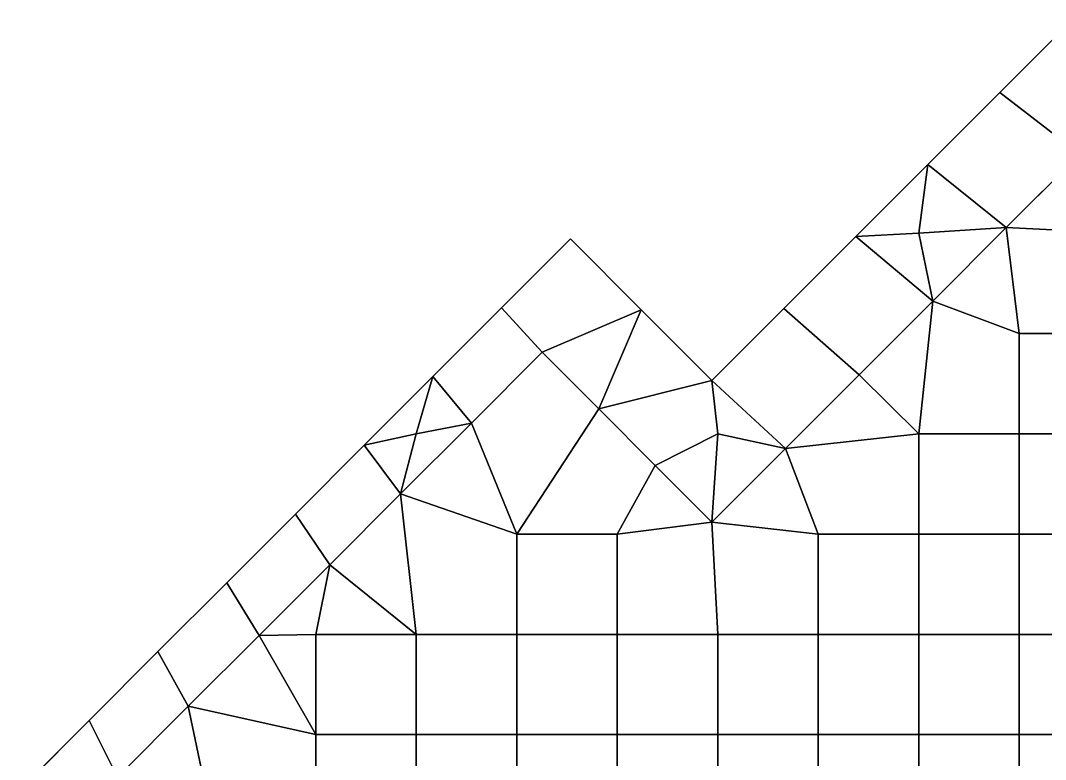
# Model space of a CAD drawing. Extents: x -13 to 39.3, y -26.5 to 20.6.
# Drawn here: x -9.41 to -4.29, y -8.11 to -4.42 of the extents above; entities that cross this region are included whole.
import ezdxf

# ---------------------------------------------------------------- set-up
doc = ezdxf.new("R2010")
doc.units = 0
doc.layers.add('BARS', color=1, linetype='CONTINUOUS')
doc.layers.add('FACES', color=5, linetype='CONTINUOUS')

msp = doc.modelspace()

# ---------------------------------------------------------------- linework, layer by layer
at = {"layer": 'BARS'}
for p, q in [((-4.52119, -4.78418), (-4.1616, -4.42459)), ((-4.52119, -4.78418, 3.3), (-4.1616, -4.42459, 3.3)), ((-4.88078, -5.14377), (-4.52119, -4.78418)), ((-4.88078, -5.14377, 3.3), (-4.52119, -4.78418, 3.3)), ((-4.48876, -5.45886), (-4.12107, -5.09117)), ((-4.48876, -5.45886, 3.3), (-4.12107, -5.09117, 3.3)), ((-5.24037, -5.50336), (-4.88078, -5.14377)), ((-5.24037, -5.50336, 3.3), (-4.88078, -5.14377, 3.3)), ((-4.85646, -5.82656), (-4.48876, -5.45886)), ((-4.85646, -5.82656, 3.3), (-4.48876, -5.45886, 3.3)), ((-7.0101, -5.85888), (-6.66665, -5.51543)), ((-7.0101, -5.85888, 3.3), (-6.66665, -5.51543, 3.3)), ((-6.66665, -5.51543), (-6.3131, -5.86899)), ((-6.66665, -5.51543, 3.3), (-6.3131, -5.86899, 3.3)), ((-5.59996, -5.86295), (-5.24037, -5.50336)), ((-5.59996, -5.86295, 3.3), (-5.24037, -5.50336, 3.3)), ((-5.22415, -6.19426), (-4.85646, -5.82656)), ((-5.22415, -6.19426, 3.3), (-4.85646, -5.82656, 3.3)), ((-7.35356, -6.20234), (-7.0101, -5.85888)), ((-7.35356, -6.20234, 3.3), (-7.0101, -5.85888, 3.3)), ((-6.3131, -5.86899), (-5.95955, -6.22254)), ((-6.3131, -5.86899, 3.3), (-5.95955, -6.22254, 3.3)), ((-5.95955, -6.22254), (-5.59996, -5.86295)), ((-5.95955, -6.22254, 3.3), (-5.59996, -5.86295, 3.3)), ((-7.16163, -6.43467), (-6.80807, -6.08112)), ((-7.16163, -6.43467, 3.3), (-6.80807, -6.08112, 3.3)), ((-6.80807, -6.08112), (-6.52523, -6.36396)), ((-6.80807, -6.08112, 3.3), (-6.52523, -6.36396, 3.3)), ((-5.59185, -6.56195), (-5.22415, -6.19426)), ((-5.59185, -6.56195, 3.3), (-5.22415, -6.19426, 3.3)), ((-7.69701, -6.54579), (-7.35356, -6.20234)), ((-7.69701, -6.54579, 3.3), (-7.35356, -6.20234, 3.3)), ((-6.52523, -6.36396), (-6.24239, -6.6468)), ((-6.52523, -6.36396, 3.3), (-6.24239, -6.6468, 3.3)), ((-7.51518, -6.78823), (-7.16163, -6.43467)), ((-7.51518, -6.78823, 3.3), (-7.16163, -6.43467, 3.3)), ((-8.04046, -6.88924), (-7.69701, -6.54579)), ((-8.04046, -6.88924, 3.3), (-7.69701, -6.54579, 3.3)), ((-5.95955, -6.92965), (-5.59185, -6.56195)), ((-5.95955, -6.92965, 3.3), (-5.59185, -6.56195, 3.3)), ((-6.24239, -6.6468), (-5.95955, -6.92965)), ((-6.24239, -6.6468, 3.3), (-5.95955, -6.92965, 3.3)), ((-7.86873, -7.14178), (-7.51518, -6.78823)), ((-7.86873, -7.14178, 3.3), (-7.51518, -6.78823, 3.3)), ((-8.38391, -7.23269), (-8.04046, -6.88924)), ((-8.38391, -7.23269, 3.3), (-8.04046, -6.88924, 3.3)), ((-5.95955, -6.92965), (-5.95955, -6.92965, 0.66)), ((-5.95955, -6.92965, 0.66), (-5.95955, -6.92965, 1.32)), ((-5.95955, -6.92965, 1.32), (-5.95955, -6.92965, 1.98)), ((-5.95955, -6.92965, 1.98), (-5.95955, -6.92965, 2.64)), ((-5.95955, -6.92965, 2.64), (-5.95955, -6.92965, 3.3)), ((-8.22229, -7.49533), (-7.86873, -7.14178)), ((-8.22229, -7.49533, 3.3), (-7.86873, -7.14178, 3.3)), ((-8.72736, -7.57614), (-8.38391, -7.23269)), ((-8.72736, -7.57614, 3.3), (-8.38391, -7.23269, 3.3)), ((-8.57584, -7.84889), (-8.22229, -7.49533)), ((-8.57584, -7.84889, 3.3), (-8.22229, -7.49533, 3.3)), ((-9.07082, -7.9196), (-8.72736, -7.57614)), ((-9.07082, -7.9196, 3.3), (-8.72736, -7.57614, 3.3)), ((-8.92939, -8.20244), (-8.57584, -7.84889)), ((-8.92939, -8.20244, 3.3), (-8.57584, -7.84889, 3.3)), ((-9.41427, -8.26305), (-9.07082, -7.9196)), ((-9.41427, -8.26305, 3.3), (-9.07082, -7.9196, 3.3))]:
    msp.add_line(p, q, dxfattribs=at)
at = {"layer": 'FACES'}
for points in [[(-4.12107, -5.09117), (-3.75337, -4.72347), (-4.1616, -4.42459), (-4.52119, -4.78418)], [(-4.12107, -5.09117, 3.3), (-3.75337, -4.72347, 3.3), (-4.1616, -4.42459, 3.3), (-4.52119, -4.78418, 3.3)], [(-4.12107, -5.09117), (-4.52119, -4.78418), (-4.88078, -5.14377), (-4.48876, -5.45886)], [(-4.12107, -5.09117, 3.3), (-4.52119, -4.78418, 3.3), (-4.88078, -5.14377, 3.3), (-4.48876, -5.45886, 3.3)], [(-3.92186, -5.48679), (-4.12107, -5.09117), (-4.48876, -5.45886)], [(-4.48876, -5.45886), (-4.48876, -5.45886, 0.66), (-4.12107, -5.09117, 0.66), (-4.12107, -5.09117)], [(-4.12107, -5.09117, 0.66), (-4.48876, -5.45886, 0.66), (-4.48876, -5.45886, 1.32), (-4.12107, -5.09117, 1.32)], [(-4.12107, -5.09117, 1.32), (-4.48876, -5.45886, 1.32), (-4.48876, -5.45886, 1.98), (-4.12107, -5.09117, 1.98)], [(-4.12107, -5.09117, 1.98), (-4.48876, -5.45886, 1.98), (-4.48876, -5.45886, 2.64), (-4.12107, -5.09117, 2.64)], [(-4.12107, -5.09117, 2.64), (-4.48876, -5.45886, 2.64), (-4.48876, -5.45886, 3.3), (-4.12107, -5.09117, 3.3)], [(-3.92186, -5.48679, 3.3), (-4.12107, -5.09117, 3.3), (-4.48876, -5.45886, 3.3)], [(-4.92609, -5.48679), (-4.88078, -5.14377), (-5.24037, -5.50336)], [(-4.92609, -5.48679, 3.3), (-4.88078, -5.14377, 3.3), (-5.24037, -5.50336, 3.3)], [(-4.48876, -5.45886), (-4.88078, -5.14377), (-4.92609, -5.48679)], [(-4.48876, -5.45886, 3.3), (-4.88078, -5.14377, 3.3), (-4.92609, -5.48679, 3.3)], [(-4.85646, -5.82656), (-4.48876, -5.45886), (-4.92609, -5.48679)], [(-4.85646, -5.82656, 3.3), (-4.48876, -5.45886, 3.3), (-4.92609, -5.48679, 3.3)], [(-4.42397, -5.9875), (-4.48876, -5.45886), (-4.85646, -5.82656)], [(-4.85646, -5.82656), (-4.85646, -5.82656, 0.66), (-4.48876, -5.45886, 0.66), (-4.48876, -5.45886)], [(-4.48876, -5.45886, 0.66), (-4.85646, -5.82656, 0.66), (-4.85646, -5.82656, 1.32), (-4.48876, -5.45886, 1.32)], [(-4.48876, -5.45886, 1.32), (-4.85646, -5.82656, 1.32), (-4.85646, -5.82656, 1.98), (-4.48876, -5.45886, 1.98)], [(-4.48876, -5.45886, 1.98), (-4.85646, -5.82656, 1.98), (-4.85646, -5.82656, 2.64), (-4.48876, -5.45886, 2.64)], [(-4.48876, -5.45886, 2.64), (-4.85646, -5.82656, 2.64), (-4.85646, -5.82656, 3.3), (-4.48876, -5.45886, 3.3)], [(-4.42397, -5.9875, 3.3), (-4.48876, -5.45886, 3.3), (-4.85646, -5.82656, 3.3)], [(-3.92186, -5.48679), (-4.48876, -5.45886), (-4.42397, -5.9875), (-3.92186, -5.9875)], [(-3.92186, -5.48679, 3.3), (-4.48876, -5.45886, 3.3), (-4.42397, -5.9875, 3.3), (-3.92186, -5.9875, 3.3)], [(-6.80807, -6.08112), (-6.3131, -5.86899), (-6.66665, -5.51543), (-7.0101, -5.85888)], [(-6.80807, -6.08112, 3.3), (-6.3131, -5.86899, 3.3), (-6.66665, -5.51543, 3.3), (-7.0101, -5.85888, 3.3)], [(-5.22415, -6.19426), (-4.85646, -5.82656), (-5.24037, -5.50336), (-5.59996, -5.86295)], [(-5.22415, -6.19426, 3.3), (-4.85646, -5.82656, 3.3), (-5.24037, -5.50336, 3.3), (-5.59996, -5.86295, 3.3)], [(-4.85646, -5.82656), (-4.92609, -5.48679), (-5.24037, -5.50336)], [(-4.85646, -5.82656, 3.3), (-4.92609, -5.48679, 3.3), (-5.24037, -5.50336, 3.3)], [(-4.92609, -6.4882), (-4.85646, -5.82656), (-5.22415, -6.19426)], [(-5.22415, -6.19426), (-5.22415, -6.19426, 0.66), (-4.85646, -5.82656, 0.66), (-4.85646, -5.82656)], [(-4.85646, -5.82656, 0.66), (-5.22415, -6.19426, 0.66), (-5.22415, -6.19426, 1.32), (-4.85646, -5.82656, 1.32)], [(-4.85646, -5.82656, 1.32), (-5.22415, -6.19426, 1.32), (-5.22415, -6.19426, 1.98), (-4.85646, -5.82656, 1.98)], [(-4.85646, -5.82656, 1.98), (-5.22415, -6.19426, 1.98), (-5.22415, -6.19426, 2.64), (-4.85646, -5.82656, 2.64)], [(-4.85646, -5.82656, 2.64), (-5.22415, -6.19426, 2.64), (-5.22415, -6.19426, 3.3), (-4.85646, -5.82656, 3.3)], [(-4.92609, -6.4882, 3.3), (-4.85646, -5.82656, 3.3), (-5.22415, -6.19426, 3.3)], [(-4.42397, -5.9875), (-4.85646, -5.82656), (-4.92609, -6.4882), (-4.42397, -6.4882)], [(-4.42397, -5.9875, 3.3), (-4.85646, -5.82656, 3.3), (-4.92609, -6.4882, 3.3), (-4.42397, -6.4882, 3.3)], [(-7.16163, -6.43467), (-6.80807, -6.08112), (-7.0101, -5.85888), (-7.35356, -6.20234)], [(-7.16163, -6.43467, 3.3), (-6.80807, -6.08112, 3.3), (-7.0101, -5.85888, 3.3), (-7.35356, -6.20234, 3.3)], [(-6.52523, -6.36396), (-6.3131, -5.86899), (-6.80807, -6.08112)], [(-6.52523, -6.36396, 3.3), (-6.3131, -5.86899, 3.3), (-6.80807, -6.08112, 3.3)], [(-6.52523, -6.36396), (-5.95955, -6.22254), (-6.3131, -5.86899)], [(-6.52523, -6.36396, 3.3), (-5.95955, -6.22254, 3.3), (-6.3131, -5.86899, 3.3)], [(-5.59185, -6.56195), (-5.22415, -6.19426), (-5.59996, -5.86295), (-5.95955, -6.22254)], [(-5.59185, -6.56195, 3.3), (-5.22415, -6.19426, 3.3), (-5.59996, -5.86295, 3.3), (-5.95955, -6.22254, 3.3)], [(-3.92186, -5.9875), (-4.42397, -5.9875), (-4.42397, -6.4882), (-3.92186, -6.4882)], [(-3.92186, -5.9875, 3.3), (-4.42397, -5.9875, 3.3), (-4.42397, -6.4882, 3.3), (-3.92186, -6.4882, 3.3)], [(-6.93454, -6.98891), (-6.52523, -6.36396), (-6.80807, -6.08112), (-7.16163, -6.43467)], [(-7.16163, -6.43467), (-7.16163, -6.43467, 0.66), (-6.80807, -6.08112, 0.66), (-6.80807, -6.08112)], [(-6.80807, -6.08112, 0.66), (-7.16163, -6.43467, 0.66), (-7.16163, -6.43467, 1.32), (-6.80807, -6.08112, 1.32)], [(-6.80807, -6.08112, 1.32), (-7.16163, -6.43467, 1.32), (-7.16163, -6.43467, 1.98), (-6.80807, -6.08112, 1.98)], [(-6.80807, -6.08112, 1.98), (-7.16163, -6.43467, 1.98), (-7.16163, -6.43467, 2.64), (-6.80807, -6.08112, 2.64)], [(-6.80807, -6.08112, 2.64), (-7.16163, -6.43467, 2.64), (-7.16163, -6.43467, 3.3), (-6.80807, -6.08112, 3.3)], [(-6.93454, -6.98891, 3.3), (-6.52523, -6.36396, 3.3), (-6.80807, -6.08112, 3.3), (-7.16163, -6.43467, 3.3)], [(-6.52523, -6.36396, 0.66), (-6.52523, -6.36396), (-6.80807, -6.08112), (-6.80807, -6.08112, 0.66)], [(-6.52523, -6.36396, 0.66), (-6.80807, -6.08112, 0.66), (-6.80807, -6.08112, 1.32), (-6.52523, -6.36396, 1.32)], [(-6.52523, -6.36396, 1.32), (-6.80807, -6.08112, 1.32), (-6.80807, -6.08112, 1.98), (-6.52523, -6.36396, 1.98)], [(-6.52523, -6.36396, 1.98), (-6.80807, -6.08112, 1.98), (-6.80807, -6.08112, 2.64), (-6.52523, -6.36396, 2.64)], [(-6.52523, -6.36396, 2.64), (-6.80807, -6.08112, 2.64), (-6.80807, -6.08112, 3.3), (-6.52523, -6.36396, 3.3)], [(-4.92609, -6.4882), (-5.22415, -6.19426), (-5.59185, -6.56195)], [(-5.59185, -6.56195), (-5.59185, -6.56195, 0.66), (-5.22415, -6.19426, 0.66), (-5.22415, -6.19426)], [(-5.22415, -6.19426, 0.66), (-5.59185, -6.56195, 0.66), (-5.59185, -6.56195, 1.32), (-5.22415, -6.19426, 1.32)], [(-5.22415, -6.19426, 1.32), (-5.59185, -6.56195, 1.32), (-5.59185, -6.56195, 1.98), (-5.22415, -6.19426, 1.98)], [(-5.22415, -6.19426, 1.98), (-5.59185, -6.56195, 1.98), (-5.59185, -6.56195, 2.64), (-5.22415, -6.19426, 2.64)], [(-5.22415, -6.19426, 2.64), (-5.59185, -6.56195, 2.64), (-5.59185, -6.56195, 3.3), (-5.22415, -6.19426, 3.3)], [(-4.92609, -6.4882, 3.3), (-5.22415, -6.19426, 3.3), (-5.59185, -6.56195, 3.3)], [(-7.43665, -6.4882), (-7.35356, -6.20234), (-7.69701, -6.54579)], [(-7.43665, -6.4882, 3.3), (-7.35356, -6.20234, 3.3), (-7.69701, -6.54579, 3.3)], [(-7.16163, -6.43467), (-7.35356, -6.20234), (-7.43665, -6.4882)], [(-7.16163, -6.43467, 3.3), (-7.35356, -6.20234, 3.3), (-7.43665, -6.4882, 3.3)], [(-5.93031, -6.4882), (-5.95955, -6.22254), (-6.52523, -6.36396), (-6.24239, -6.6468)], [(-5.93031, -6.4882, 3.3), (-5.95955, -6.22254, 3.3), (-6.52523, -6.36396, 3.3), (-6.24239, -6.6468, 3.3)], [(-5.59185, -6.56195), (-5.95955, -6.22254), (-5.93031, -6.4882)], [(-5.59185, -6.56195, 3.3), (-5.95955, -6.22254, 3.3), (-5.93031, -6.4882, 3.3)], [(-6.24239, -6.6468), (-6.52523, -6.36396), (-6.93454, -6.98891), (-6.43243, -6.98891)], [(-6.24239, -6.6468, 3.3), (-6.52523, -6.36396, 3.3), (-6.93454, -6.98891, 3.3), (-6.43243, -6.98891, 3.3)], [(-6.24239, -6.6468, 0.66), (-6.24239, -6.6468), (-6.52523, -6.36396), (-6.52523, -6.36396, 0.66)], [(-6.24239, -6.6468, 0.66), (-6.52523, -6.36396, 0.66), (-6.52523, -6.36396, 1.32), (-6.24239, -6.6468, 1.32)], [(-6.24239, -6.6468, 1.32), (-6.52523, -6.36396, 1.32), (-6.52523, -6.36396, 1.98), (-6.24239, -6.6468, 1.98)], [(-6.24239, -6.6468, 1.98), (-6.52523, -6.36396, 1.98), (-6.52523, -6.36396, 2.64), (-6.24239, -6.6468, 2.64)], [(-6.24239, -6.6468, 2.64), (-6.52523, -6.36396, 2.64), (-6.52523, -6.36396, 3.3), (-6.24239, -6.6468, 3.3)], [(-6.93454, -6.98891), (-7.16163, -6.43467), (-7.51518, -6.78823)], [(-7.51518, -6.78823), (-7.16163, -6.43467), (-7.43665, -6.4882)], [(-7.51518, -6.78823), (-7.51518, -6.78823, 0.66), (-7.16163, -6.43467, 0.66), (-7.16163, -6.43467)], [(-7.16163, -6.43467, 0.66), (-7.51518, -6.78823, 0.66), (-7.51518, -6.78823, 1.32), (-7.16163, -6.43467, 1.32)], [(-7.16163, -6.43467, 1.32), (-7.51518, -6.78823, 1.32), (-7.51518, -6.78823, 1.98), (-7.16163, -6.43467, 1.98)], [(-7.16163, -6.43467, 1.98), (-7.51518, -6.78823, 1.98), (-7.51518, -6.78823, 2.64), (-7.16163, -6.43467, 2.64)], [(-7.16163, -6.43467, 2.64), (-7.51518, -6.78823, 2.64), (-7.51518, -6.78823, 3.3), (-7.16163, -6.43467, 3.3)], [(-6.93454, -6.98891, 3.3), (-7.16163, -6.43467, 3.3), (-7.51518, -6.78823, 3.3)], [(-7.51518, -6.78823, 3.3), (-7.16163, -6.43467, 3.3), (-7.43665, -6.4882, 3.3)], [(-7.51518, -6.78823), (-7.43665, -6.4882), (-7.69701, -6.54579)], [(-7.51518, -6.78823, 3.3), (-7.43665, -6.4882, 3.3), (-7.69701, -6.54579, 3.3)], [(-5.95955, -6.92965), (-5.93031, -6.4882), (-6.24239, -6.6468)], [(-5.95955, -6.92965, 3.3), (-5.93031, -6.4882, 3.3), (-6.24239, -6.6468, 3.3)], [(-5.95955, -6.92965), (-5.59185, -6.56195), (-5.93031, -6.4882)], [(-5.95955, -6.92965, 3.3), (-5.59185, -6.56195, 3.3), (-5.93031, -6.4882, 3.3)], [(-4.92609, -6.4882), (-5.59185, -6.56195), (-5.4282, -6.98891), (-4.92609, -6.98891)], [(-4.92609, -6.4882, 3.3), (-5.59185, -6.56195, 3.3), (-5.4282, -6.98891, 3.3), (-4.92609, -6.98891, 3.3)], [(-4.42397, -6.4882), (-4.92609, -6.4882), (-4.92609, -6.98891), (-4.42397, -6.98891)], [(-4.42397, -6.4882, 3.3), (-4.92609, -6.4882, 3.3), (-4.92609, -6.98891, 3.3), (-4.42397, -6.98891, 3.3)], [(-3.92186, -6.4882), (-4.42397, -6.4882), (-4.42397, -6.98891), (-3.92186, -6.98891)], [(-3.92186, -6.4882, 3.3), (-4.42397, -6.4882, 3.3), (-4.42397, -6.98891, 3.3), (-3.92186, -6.98891, 3.3)], [(-7.86873, -7.14178), (-7.51518, -6.78823), (-7.69701, -6.54579), (-8.04046, -6.88924)], [(-7.86873, -7.14178, 3.3), (-7.51518, -6.78823, 3.3), (-7.69701, -6.54579, 3.3), (-8.04046, -6.88924, 3.3)], [(-5.4282, -6.98891), (-5.59185, -6.56195), (-5.95955, -6.92965)], [(-5.95955, -6.92965), (-5.95955, -6.92965, 0.66), (-5.59185, -6.56195, 0.66), (-5.59185, -6.56195)], [(-5.59185, -6.56195, 0.66), (-5.95955, -6.92965, 0.66), (-5.95955, -6.92965, 1.32), (-5.59185, -6.56195, 1.32)], [(-5.59185, -6.56195, 1.32), (-5.95955, -6.92965, 1.32), (-5.95955, -6.92965, 1.98), (-5.59185, -6.56195, 1.98)], [(-5.59185, -6.56195, 1.98), (-5.95955, -6.92965, 1.98), (-5.95955, -6.92965, 2.64), (-5.59185, -6.56195, 2.64)], [(-5.59185, -6.56195, 2.64), (-5.95955, -6.92965, 2.64), (-5.95955, -6.92965, 3.3), (-5.59185, -6.56195, 3.3)], [(-5.4282, -6.98891, 3.3), (-5.59185, -6.56195, 3.3), (-5.95955, -6.92965, 3.3)], [(-6.43243, -6.98891), (-5.95955, -6.92965), (-6.24239, -6.6468)], [(-6.43243, -6.98891, 3.3), (-5.95955, -6.92965, 3.3), (-6.24239, -6.6468, 3.3)], [(-5.95955, -6.92965, 0.66), (-5.95955, -6.92965), (-6.24239, -6.6468), (-6.24239, -6.6468, 0.66)], [(-5.95955, -6.92965, 0.66), (-6.24239, -6.6468, 0.66), (-6.24239, -6.6468, 1.32), (-5.95955, -6.92965, 1.32)], [(-5.95955, -6.92965, 1.32), (-6.24239, -6.6468, 1.32), (-6.24239, -6.6468, 1.98), (-5.95955, -6.92965, 1.98)], [(-5.95955, -6.92965, 1.98), (-6.24239, -6.6468, 1.98), (-6.24239, -6.6468, 2.64), (-5.95955, -6.92965, 2.64)], [(-5.95955, -6.92965, 2.64), (-6.24239, -6.6468, 2.64), (-6.24239, -6.6468, 3.3), (-5.95955, -6.92965, 3.3)], [(-7.43665, -7.48962), (-7.51518, -6.78823), (-7.86873, -7.14178)], [(-7.86873, -7.14178), (-7.86873, -7.14178, 0.66), (-7.51518, -6.78823, 0.66), (-7.51518, -6.78823)], [(-7.51518, -6.78823, 0.66), (-7.86873, -7.14178, 0.66), (-7.86873, -7.14178, 1.32), (-7.51518, -6.78823, 1.32)], [(-7.51518, -6.78823, 1.32), (-7.86873, -7.14178, 1.32), (-7.86873, -7.14178, 1.98), (-7.51518, -6.78823, 1.98)], [(-7.51518, -6.78823, 1.98), (-7.86873, -7.14178, 1.98), (-7.86873, -7.14178, 2.64), (-7.51518, -6.78823, 2.64)], [(-7.51518, -6.78823, 2.64), (-7.86873, -7.14178, 2.64), (-7.86873, -7.14178, 3.3), (-7.51518, -6.78823, 3.3)], [(-7.43665, -7.48962, 3.3), (-7.51518, -6.78823, 3.3), (-7.86873, -7.14178, 3.3)], [(-6.93454, -7.48962), (-6.93454, -6.98891), (-7.51518, -6.78823), (-7.43665, -7.48962)], [(-6.93454, -7.48962, 3.3), (-6.93454, -6.98891, 3.3), (-7.51518, -6.78823, 3.3), (-7.43665, -7.48962, 3.3)], [(-7.86873, -7.14178), (-8.04046, -6.88924), (-8.38391, -7.23269), (-8.22229, -7.49533)], [(-7.86873, -7.14178, 3.3), (-8.04046, -6.88924, 3.3), (-8.38391, -7.23269, 3.3), (-8.22229, -7.49533, 3.3)], [(-5.93031, -7.48962), (-5.95955, -6.92965), (-6.43243, -6.98891), (-6.43243, -7.48962)], [(-5.93031, -7.48962, 3.3), (-5.95955, -6.92965, 3.3), (-6.43243, -6.98891, 3.3), (-6.43243, -7.48962, 3.3)], [(-5.4282, -6.98891), (-5.95955, -6.92965), (-5.93031, -7.48962), (-5.4282, -7.48962)], [(-5.4282, -6.98891, 3.3), (-5.95955, -6.92965, 3.3), (-5.93031, -7.48962, 3.3), (-5.4282, -7.48962, 3.3)], [(-6.43243, -6.98891), (-6.93454, -6.98891), (-6.93454, -7.48962), (-6.43243, -7.48962)], [(-6.43243, -6.98891, 3.3), (-6.93454, -6.98891, 3.3), (-6.93454, -7.48962, 3.3), (-6.43243, -7.48962, 3.3)], [(-4.92609, -6.98891), (-5.4282, -6.98891), (-5.4282, -7.48962), (-4.92609, -7.48962)], [(-4.92609, -6.98891, 3.3), (-5.4282, -6.98891, 3.3), (-5.4282, -7.48962, 3.3), (-4.92609, -7.48962, 3.3)], [(-4.42397, -6.98891), (-4.92609, -6.98891), (-4.92609, -7.48962), (-4.42397, -7.48962)], [(-4.42397, -6.98891, 3.3), (-4.92609, -6.98891, 3.3), (-4.92609, -7.48962, 3.3), (-4.42397, -7.48962, 3.3)], [(-3.92186, -6.98891), (-4.42397, -6.98891), (-4.42397, -7.48962), (-3.92186, -7.48962)], [(-3.92186, -6.98891, 3.3), (-4.42397, -6.98891, 3.3), (-4.42397, -7.48962, 3.3), (-3.92186, -7.48962, 3.3)], [(-7.93877, -7.48962), (-7.86873, -7.14178), (-8.22229, -7.49533)], [(-8.22229, -7.49533), (-8.22229, -7.49533, 0.66), (-7.86873, -7.14178, 0.66), (-7.86873, -7.14178)], [(-7.86873, -7.14178, 0.66), (-8.22229, -7.49533, 0.66), (-8.22229, -7.49533, 1.32), (-7.86873, -7.14178, 1.32)], [(-7.86873, -7.14178, 1.32), (-8.22229, -7.49533, 1.32), (-8.22229, -7.49533, 1.98), (-7.86873, -7.14178, 1.98)], [(-7.86873, -7.14178, 1.98), (-8.22229, -7.49533, 1.98), (-8.22229, -7.49533, 2.64), (-7.86873, -7.14178, 2.64)], [(-7.86873, -7.14178, 2.64), (-8.22229, -7.49533, 2.64), (-8.22229, -7.49533, 3.3), (-7.86873, -7.14178, 3.3)], [(-7.93877, -7.48962, 3.3), (-7.86873, -7.14178, 3.3), (-8.22229, -7.49533, 3.3)], [(-7.43665, -7.48962), (-7.86873, -7.14178), (-7.93877, -7.48962)], [(-7.43665, -7.48962, 3.3), (-7.86873, -7.14178, 3.3), (-7.93877, -7.48962, 3.3)], [(-8.22229, -7.49533), (-8.38391, -7.23269), (-8.72736, -7.57614), (-8.57584, -7.84889)], [(-8.22229, -7.49533, 3.3), (-8.38391, -7.23269, 3.3), (-8.72736, -7.57614, 3.3), (-8.57584, -7.84889, 3.3)], [(-7.93877, -7.99033), (-8.22229, -7.49533), (-8.57584, -7.84889)], [(-8.57584, -7.84889), (-8.57584, -7.84889, 0.66), (-8.22229, -7.49533, 0.66), (-8.22229, -7.49533)], [(-8.22229, -7.49533, 0.66), (-8.57584, -7.84889, 0.66), (-8.57584, -7.84889, 1.32), (-8.22229, -7.49533, 1.32)], [(-8.22229, -7.49533, 1.32), (-8.57584, -7.84889, 1.32), (-8.57584, -7.84889, 1.98), (-8.22229, -7.49533, 1.98)], [(-8.22229, -7.49533, 1.98), (-8.57584, -7.84889, 1.98), (-8.57584, -7.84889, 2.64), (-8.22229, -7.49533, 2.64)], [(-8.22229, -7.49533, 2.64), (-8.57584, -7.84889, 2.64), (-8.57584, -7.84889, 3.3), (-8.22229, -7.49533, 3.3)], [(-7.93877, -7.99033, 3.3), (-8.22229, -7.49533, 3.3), (-8.57584, -7.84889, 3.3)], [(-7.93877, -7.99033), (-7.93877, -7.48962), (-8.22229, -7.49533)], [(-7.93877, -7.99033, 3.3), (-7.93877, -7.48962, 3.3), (-8.22229, -7.49533, 3.3)], [(-7.43665, -7.48962), (-7.93877, -7.48962), (-7.93877, -7.99033), (-7.43665, -7.99033)], [(-7.43665, -7.48962, 3.3), (-7.93877, -7.48962, 3.3), (-7.93877, -7.99033, 3.3), (-7.43665, -7.99033, 3.3)], [(-6.93454, -7.48962), (-7.43665, -7.48962), (-7.43665, -7.99033), (-6.93454, -7.99033)], [(-6.93454, -7.48962, 3.3), (-7.43665, -7.48962, 3.3), (-7.43665, -7.99033, 3.3), (-6.93454, -7.99033, 3.3)], [(-6.43243, -7.48962), (-6.93454, -7.48962), (-6.93454, -7.99033), (-6.43243, -7.99033)], [(-6.43243, -7.48962, 3.3), (-6.93454, -7.48962, 3.3), (-6.93454, -7.99033, 3.3), (-6.43243, -7.99033, 3.3)], [(-5.93031, -7.48962), (-6.43243, -7.48962), (-6.43243, -7.99033), (-5.93031, -7.99033)], [(-5.93031, -7.48962, 3.3), (-6.43243, -7.48962, 3.3), (-6.43243, -7.99033, 3.3), (-5.93031, -7.99033, 3.3)], [(-5.4282, -7.48962), (-5.93031, -7.48962), (-5.93031, -7.99033), (-5.4282, -7.99033)], [(-5.4282, -7.48962, 3.3), (-5.93031, -7.48962, 3.3), (-5.93031, -7.99033, 3.3), (-5.4282, -7.99033, 3.3)], [(-4.92609, -7.48962), (-5.4282, -7.48962), (-5.4282, -7.99033), (-4.92609, -7.99033)], [(-4.92609, -7.48962, 3.3), (-5.4282, -7.48962, 3.3), (-5.4282, -7.99033, 3.3), (-4.92609, -7.99033, 3.3)], [(-4.42397, -7.48962), (-4.92609, -7.48962), (-4.92609, -7.99033), (-4.42397, -7.99033)], [(-4.42397, -7.48962, 3.3), (-4.92609, -7.48962, 3.3), (-4.92609, -7.99033, 3.3), (-4.42397, -7.99033, 3.3)], [(-3.92186, -7.48962), (-4.42397, -7.48962), (-4.42397, -7.99033), (-3.92186, -7.99033)], [(-3.92186, -7.48962, 3.3), (-4.42397, -7.48962, 3.3), (-4.42397, -7.99033, 3.3), (-3.92186, -7.99033, 3.3)], [(-8.57584, -7.84889), (-8.72736, -7.57614), (-9.07082, -7.9196), (-8.92939, -8.20244)], [(-8.57584, -7.84889, 3.3), (-8.72736, -7.57614, 3.3), (-9.07082, -7.9196, 3.3), (-8.92939, -8.20244, 3.3)], [(-8.44088, -8.49103), (-8.57584, -7.84889), (-8.92939, -8.20244)], [(-8.92939, -8.20244), (-8.92939, -8.20244, 0.66), (-8.57584, -7.84889, 0.66), (-8.57584, -7.84889)], [(-8.57584, -7.84889, 0.66), (-8.92939, -8.20244, 0.66), (-8.92939, -8.20244, 1.32), (-8.57584, -7.84889, 1.32)], [(-8.57584, -7.84889, 1.32), (-8.92939, -8.20244, 1.32), (-8.92939, -8.20244, 1.98), (-8.57584, -7.84889, 1.98)], [(-8.57584, -7.84889, 1.98), (-8.92939, -8.20244, 1.98), (-8.92939, -8.20244, 2.64), (-8.57584, -7.84889, 2.64)], [(-8.57584, -7.84889, 2.64), (-8.92939, -8.20244, 2.64), (-8.92939, -8.20244, 3.3), (-8.57584, -7.84889, 3.3)], [(-8.44088, -8.49103, 3.3), (-8.57584, -7.84889, 3.3), (-8.92939, -8.20244, 3.3)], [(-7.93877, -8.49103), (-7.93877, -7.99033), (-8.57584, -7.84889), (-8.44088, -8.49103)], [(-7.93877, -8.49103, 3.3), (-7.93877, -7.99033, 3.3), (-8.57584, -7.84889, 3.3), (-8.44088, -8.49103, 3.3)], [(-8.92939, -8.20244), (-9.07082, -7.9196), (-9.41427, -8.26305)], [(-8.92939, -8.20244, 3.3), (-9.07082, -7.9196, 3.3), (-9.41427, -8.26305, 3.3)], [(-7.43665, -7.99033), (-7.93877, -7.99033), (-7.93877, -8.49103), (-7.43665, -8.49103)], [(-7.43665, -7.99033, 3.3), (-7.93877, -7.99033, 3.3), (-7.93877, -8.49103, 3.3), (-7.43665, -8.49103, 3.3)], [(-6.93454, -7.99033), (-7.43665, -7.99033), (-7.43665, -8.49103), (-6.93454, -8.49103)], [(-6.93454, -7.99033, 3.3), (-7.43665, -7.99033, 3.3), (-7.43665, -8.49103, 3.3), (-6.93454, -8.49103, 3.3)], [(-6.43243, -7.99033), (-6.93454, -7.99033), (-6.93454, -8.49103), (-6.43243, -8.49103)], [(-6.43243, -7.99033, 3.3), (-6.93454, -7.99033, 3.3), (-6.93454, -8.49103, 3.3), (-6.43243, -8.49103, 3.3)], [(-5.93031, -7.99033), (-6.43243, -7.99033), (-6.43243, -8.49103), (-5.93031, -8.49103)], [(-5.93031, -7.99033, 3.3), (-6.43243, -7.99033, 3.3), (-6.43243, -8.49103, 3.3), (-5.93031, -8.49103, 3.3)], [(-5.4282, -7.99033), (-5.93031, -7.99033), (-5.93031, -8.49103), (-5.4282, -8.49103)], [(-5.4282, -7.99033, 3.3), (-5.93031, -7.99033, 3.3), (-5.93031, -8.49103, 3.3), (-5.4282, -8.49103, 3.3)], [(-4.92609, -7.99033), (-5.4282, -7.99033), (-5.4282, -8.49103), (-4.92609, -8.49103)], [(-4.92609, -7.99033, 3.3), (-5.4282, -7.99033, 3.3), (-5.4282, -8.49103, 3.3), (-4.92609, -8.49103, 3.3)], [(-4.42397, -7.99033), (-4.92609, -7.99033), (-4.92609, -8.49103), (-4.42397, -8.49103)], [(-4.42397, -7.99033, 3.3), (-4.92609, -7.99033, 3.3), (-4.92609, -8.49103, 3.3), (-4.42397, -8.49103, 3.3)], [(-3.92186, -7.99033), (-4.42397, -7.99033), (-4.42397, -8.49103), (-3.92186, -8.49103)], [(-3.92186, -7.99033, 3.3), (-4.42397, -7.99033, 3.3), (-4.42397, -8.49103, 3.3), (-3.92186, -8.49103, 3.3)]]:
    msp.add_3dface(points, dxfattribs=at)

doc.saveas('drawing.dxf')
